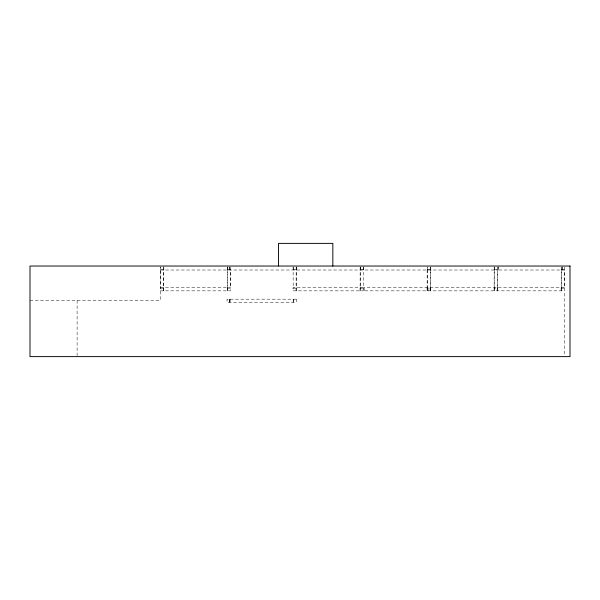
<?xml version="1.0" encoding="UTF-8"?>
<svg xmlns="http://www.w3.org/2000/svg" width="600" height="600" viewBox="0 0 600 600"><rect width="100%" height="100%" fill="white"/><g stroke="black" fill="none" stroke-linecap="round" stroke-linejoin="round"><path stroke-width="0.45" stroke-dasharray="3 2.25" d="M160.358 269.655L163.44 269.655M227.325 269.655L230.407 269.655M293.093 269.655L296.175 269.655M360.127 269.655L363.21 269.655M427.162 269.655L430.245 269.655M494.197 269.655L497.28 269.655M561.232 269.655L564.315 269.655M160.358 270.015L497.377 270.015L497.377 288.135L494.197 288.135M160.267 287.767L230.407 287.767M363.21 287.767L293.002 287.767L293.002 290.85L363.12 290.85L363.12 287.767M564.315 287.767L363.757 287.767L363.757 290.85L564.225 290.85M160.358 288.135L163.53 288.135L163.53 270.015M227.325 288.135L230.498 288.135L230.498 270.015M293.093 288.135L296.265 288.135L296.303 266.933M160.267 290.85L230.317 290.85L230.317 287.767M30 300.45L160.267 300.45L160.267 266.933L160.455 288.135M564.315 266.933L564.315 355.688M562.44 266.933L562.44 270.015M562.05 266.933L562.05 270.015M561.502 287.767L561.502 290.85M561.33 270.015L561.33 288.135M561.232 266.933L561.232 288.135L564.412 288.135L564.412 270.015L498.127 270.015L498.127 266.933M561.112 287.767L561.143 290.85M498.518 266.933L498.518 270.015M497.58 287.767L497.58 290.85M497.28 266.933L497.28 288.135M497.19 287.767L497.19 290.85M494.558 266.933L494.558 270.015M494.558 287.767L494.558 290.85M494.295 270.015L494.295 288.135M494.168 266.933L494.107 290.85M430.635 266.933L430.635 270.015M430.635 287.767L430.635 290.85M430.342 270.015L430.342 288.135L427.162 288.135L427.132 266.933M430.245 266.933L430.245 290.85M430.155 287.767L430.155 290.85M428.07 287.767L428.07 290.85M427.68 287.767L427.68 290.85M427.522 266.933L427.522 270.015M427.26 270.015L427.26 288.135M427.072 287.767L427.072 290.85M364.147 287.767L364.147 290.85M363.6 266.933L363.6 270.015M363.21 266.933L363.308 288.135L360.127 288.135L360.127 266.933M360.615 266.933L360.615 270.015M360.397 287.767L360.397 290.85M360.225 266.933L360.225 288.135M360.038 287.767L360.007 290.85M296.692 266.933L296.692 270.015M296.475 287.767L296.475 290.85M296.175 266.933L296.085 290.85M293.483 266.933L293.483 270.015M293.543 299.183L293.543 302.265M293.093 266.933L293.19 288.135M293.153 299.183L293.153 302.265M230.407 266.933L230.407 288.135M230.138 299.183L230.138 302.265M229.62 299.183L229.62 302.265M229.56 266.933L229.56 270.015M229.23 299.183L229.23 302.265M229.17 266.933L229.17 270.015M227.752 266.933L227.752 270.015M227.64 287.767L227.64 290.85M227.423 288.135L227.362 266.933L227.25 290.85M163.83 266.933L163.83 270.015M163.718 287.767L163.718 290.85M163.44 266.933L163.35 290.85L163.328 287.767M77.108 300.45L77.108 355.68M296.235 299.183L227.055 299.183L227.055 302.265L296.235 302.265L296.235 299.183"/><path stroke-width="0.9" d="M332.843 266.032L332.843 243.382L278.52 243.382L278.52 266.032M570 266.032L30 266.032L30 356.618L570 356.618L570 266.032"/></g></svg>
